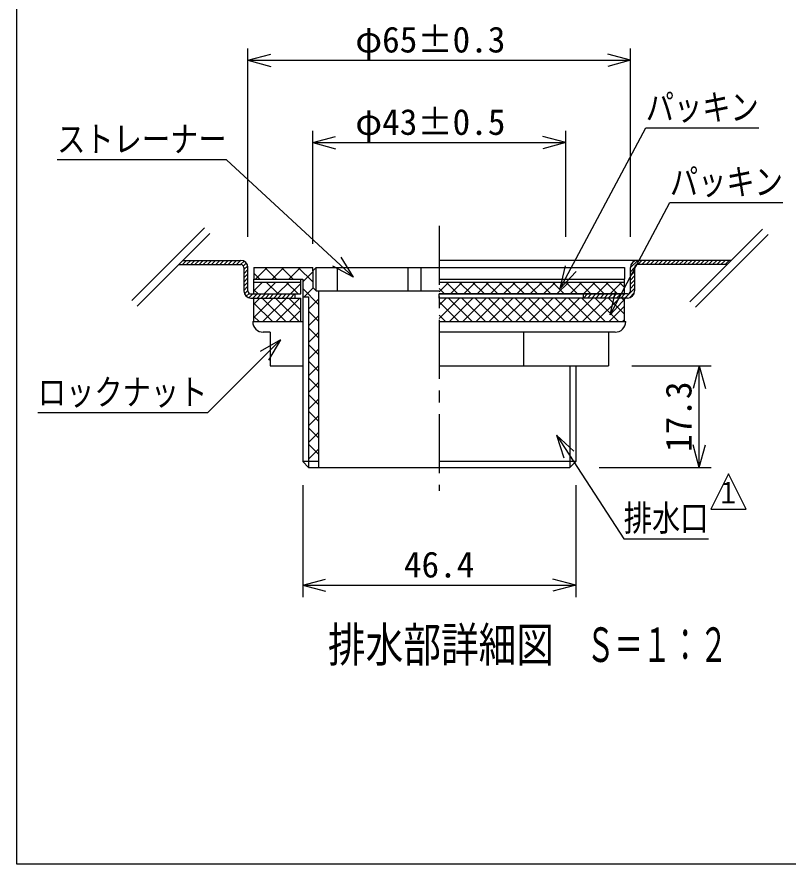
# Model space of a CAD drawing. Units: millimetres, scale not verified, with parts at other scales. Extents: x -819 to 819, y -558 to 522.
# Drawn here: x -819 to -425.8, y -558 to -126.2 of the extents above; entities that cross this region are included whole.
import ezdxf
from ezdxf.enums import TextEntityAlignment as Align

# ---------------------------------------------------------------- set-up
doc = ezdxf.new("R2010")
doc.units = ezdxf.units.MM
doc.header["$LTSCALE"] = 6
doc.linetypes.add('CHAIN1', pattern=[8, 5, -1, 1, -1])
for name, color, linetype in [('0-7_枠細線', 5, 'Continuous'), ('0-8_枠中線', 5, 'Continuous'), ('1-2_極細2', 2, 'Continuous'), ('1-3_細線2', 4, 'Continuous'), ('1-5_寸法2', 7, 'Continuous')]:
    doc.layers.add(name, color=color, linetype=linetype)
doc.styles.add('ＭＳ ゴシック', font='')
doc.styles.get('ＭＳ ゴシック').set_extended_font_data('MS Gothic')

msp = doc.modelspace()

# ---------------------------------------------------------------- linework, layer by layer
at = {"layer": '0-7_枠細線'}
for p, q in [((-456.221, -359.136), (-465.221, -377.136)), ((-447.221, -377.136), (-456.221, -359.136)), ((-465.221, -377.136), (-447.221, -377.136))]:
    msp.add_line(p, q, dxfattribs=at)
at = {"layer": '0-8_枠中線'}
msp.add_lwpolyline([(-819, -558), (-819, 522), (819, 522), (819, -558)], close=True, dxfattribs=at)
at = {"layer": '1-2_極細2', "linetype": 'CHAIN1'}
msp.add_line((-603.708, -232.664), (-603.708, -367.672), dxfattribs=at)
at = {"layer": '1-2_極細2'}
for p, q in [((-723.407, -233.686), (-760.447, -270.726)), ((-720.579, -236.514), (-757.619, -273.554)), ((-438.887, -234.341), (-475.927, -271.382)), ((-436.058, -237.17), (-473.098, -274.21)), ((-734.632, -252.372), (-732.532, -250.272)), ((-734.337, -250.272), (-704.808, -250.272)), ((-732.511, -252.372), (-730.411, -250.272)), ((-730.39, -252.372), (-728.29, -250.272)), ((-728.268, -252.372), (-726.168, -250.272)), ((-726.147, -252.372), (-724.047, -250.272)), ((-724.026, -252.372), (-721.926, -250.272)), ((-721.905, -252.372), (-719.805, -250.272)), ((-719.783, -252.372), (-717.683, -250.272)), ((-717.662, -252.372), (-715.562, -250.272)), ((-715.541, -252.372), (-713.441, -250.272)), ((-713.419, -252.372), (-711.319, -250.272)), ((-711.298, -252.372), (-709.198, -250.272)), ((-709.177, -252.372), (-707.077, -250.272)), ((-707.055, -252.372), (-704.955, -250.272)), ((-454.818, -250.272), (-603.708, -250.272)), ((-506.208, -253.958), (-502.523, -250.272)), ((-502.502, -252.372), (-500.402, -250.272)), ((-500.381, -252.372), (-498.281, -250.272)), ((-498.259, -252.372), (-496.159, -250.272)), ((-496.138, -252.372), (-494.038, -250.272)), ((-494.017, -252.372), (-491.917, -250.272)), ((-491.895, -252.372), (-489.795, -250.272)), ((-489.774, -252.372), (-487.674, -250.272)), ((-487.653, -252.372), (-485.553, -250.272)), ((-485.531, -252.372), (-483.431, -250.272)), ((-483.41, -252.372), (-481.31, -250.272)), ((-481.289, -252.372), (-479.189, -250.272)), ((-479.167, -252.372), (-477.067, -250.272)), ((-477.046, -252.372), (-474.946, -250.272)), ((-474.925, -252.372), (-472.825, -250.272)), ((-472.803, -252.372), (-470.703, -250.272)), ((-470.682, -252.372), (-468.582, -250.272)), ((-468.561, -252.372), (-466.461, -250.272)), ((-466.439, -252.372), (-464.339, -250.272)), ((-464.318, -252.372), (-462.218, -250.272)), ((-462.197, -252.372), (-460.097, -250.272)), ((-460.075, -252.372), (-457.975, -250.272)), ((-457.954, -252.372), (-455.854, -250.272)), ((-736.437, -252.372), (-704.808, -252.372)), ((-704.934, -252.372), (-703.209, -250.647)), ((-703.529, -253.089), (-702.027, -251.587)), ((-703.308, -254.99), (-701.316, -252.997)), ((-703.308, -253.872), (-703.308, -265.872)), ((-701.208, -265.872), (-701.208, -253.872)), ((-697.416, -259.872), (-691.416, -253.872)), ((-692.594, -253.872), (-686.594, -259.872)), ((-688.931, -259.872), (-682.931, -253.872)), ((-684.109, -253.872), (-678.109, -259.872)), ((-680.445, -259.872), (-674.445, -253.872)), ((-675.623, -253.872), (-668.208, -261.287)), ((-506.208, -265.872), (-506.208, -253.872)), ((-506.208, -256.079), (-504.108, -253.979)), ((-504.108, -253.872), (-504.108, -265.872)), ((-456.918, -252.372), (-502.608, -252.372)), ((-703.308, -257.111), (-701.208, -255.011)), ((-703.308, -259.232), (-701.208, -257.132)), ((-698.208, -256.743), (-695.079, -259.872)), ((-673.308, -261.221), (-668.208, -256.121)), ((-506.208, -258.2), (-504.108, -256.1)), ((-506.208, -260.322), (-504.108, -258.222)), ((-703.308, -261.353), (-701.208, -259.253)), ((-703.308, -263.475), (-701.208, -261.375)), ((-698.208, -265.756), (-693.825, -261.372)), ((-693.037, -267.372), (-687.037, -261.372)), ((-691.882, -261.372), (-685.882, -267.372)), ((-686.248, -267.372), (-680.248, -261.372)), ((-681.7, -261.372), (-675.7, -267.372)), ((-679.46, -267.372), (-674.208, -262.121)), ((-603.708, -266.291), (-598.79, -261.372)), ((-600.241, -261.372), (-594.241, -267.372)), ((-598.001, -267.372), (-592.001, -261.372)), ((-593.453, -261.372), (-587.453, -267.372)), ((-591.213, -267.372), (-585.213, -261.372)), ((-586.665, -261.372), (-580.665, -267.372)), ((-584.425, -267.372), (-578.425, -261.372)), ((-579.876, -261.372), (-573.876, -267.372)), ((-577.637, -267.372), (-571.637, -261.372)), ((-573.088, -261.372), (-567.088, -267.372)), ((-570.849, -267.372), (-564.849, -261.372)), ((-566.3, -261.372), (-560.3, -267.372)), ((-564.06, -267.372), (-558.06, -261.372)), ((-559.512, -261.372), (-553.512, -267.372)), ((-557.272, -267.372), (-551.272, -261.372)), ((-552.724, -261.372), (-546.724, -267.372)), ((-550.484, -267.372), (-544.484, -261.372)), ((-545.935, -261.372), (-539.935, -267.372)), ((-543.696, -267.372), (-537.696, -261.372)), ((-539.147, -261.372), (-533.147, -267.372)), ((-536.907, -267.372), (-530.907, -261.372)), ((-532.359, -261.372), (-526.359, -267.372)), ((-530.119, -267.372), (-524.119, -261.372)), ((-525.571, -261.372), (-519.571, -267.372)), ((-523.331, -267.372), (-517.331, -261.372)), ((-518.782, -261.372), (-512.782, -267.372)), ((-516.543, -267.372), (-510.543, -261.372)), ((-511.994, -261.372), (-509.208, -264.158)), ((-506.208, -262.443), (-504.108, -260.343)), ((-506.208, -264.564), (-504.108, -262.464)), ((-703.308, -265.596), (-701.208, -263.496)), ((-702.976, -267.385), (-701.208, -265.617)), ((-702.064, -268.595), (-700.57, -267.1)), ((-700.686, -269.337), (-698.721, -267.372)), ((-699.708, -267.372), (-677.208, -267.372)), ((-698.699, -269.472), (-696.599, -267.372)), ((-698.208, -265.228), (-696.064, -267.372)), ((-696.578, -269.472), (-694.478, -267.372)), ((-694.457, -269.472), (-692.357, -267.372)), ((-692.335, -269.472), (-690.235, -267.372)), ((-690.214, -269.472), (-688.114, -267.372)), ((-688.093, -269.472), (-685.993, -267.372)), ((-685.972, -269.472), (-683.872, -267.372)), ((-683.85, -269.472), (-681.75, -267.372)), ((-681.729, -269.472), (-679.629, -267.372)), ((-679.608, -269.472), (-677.508, -267.372)), ((-673.308, -264.673), (-665.208, -272.773)), ((-672.475, -268.872), (-667.942, -264.339)), ((-603.708, -264.693), (-601.029, -267.372)), ((-507.708, -267.372), (-603.708, -267.372)), ((-530.208, -269.472), (-530.208, -267.372)), ((-530.208, -269.472), (-528.108, -267.372)), ((-528.087, -269.472), (-525.987, -267.372)), ((-525.966, -269.472), (-523.866, -267.372)), ((-523.844, -269.472), (-521.744, -267.372)), ((-521.723, -269.472), (-519.623, -267.372)), ((-519.602, -269.472), (-517.502, -267.372)), ((-517.481, -269.472), (-515.381, -267.372)), ((-515.359, -269.472), (-513.259, -267.372)), ((-513.238, -269.472), (-511.138, -267.372)), ((-511.117, -269.472), (-509.017, -267.372)), ((-509.754, -267.372), (-509.208, -266.826)), ((-508.995, -269.472), (-504.108, -264.586)), ((-506.742, -269.34), (-504.241, -266.839)), ((-698.208, -279.333), (-688.348, -269.472)), ((-698.208, -272.544), (-695.137, -269.472)), ((-698.208, -272.017), (-688.753, -281.472)), ((-693.964, -269.472), (-681.964, -281.472)), ((-693.56, -281.472), (-681.56, -269.472)), ((-687.176, -269.472), (-675.176, -281.472)), ((-686.772, -281.472), (-674.772, -269.472)), ((-680.388, -269.472), (-674.208, -275.652)), ((-677.486, -269.472), (-677.208, -269.195)), ((-670.308, -275.191), (-665.208, -270.091)), ((-603.708, -279.868), (-593.313, -269.472)), ((-603.708, -273.079), (-600.101, -269.472)), ((-603.708, -271.482), (-593.718, -281.472)), ((-598.929, -269.472), (-586.929, -281.472)), ((-598.525, -281.472), (-586.525, -269.472)), ((-592.141, -269.472), (-580.141, -281.472)), ((-591.737, -281.472), (-579.737, -269.472)), ((-585.353, -269.472), (-573.353, -281.472)), ((-584.949, -281.472), (-572.949, -269.472)), ((-578.565, -269.472), (-566.565, -281.472)), ((-578.16, -281.472), (-566.16, -269.472)), ((-571.776, -269.472), (-559.776, -281.472)), ((-571.372, -281.472), (-559.372, -269.472)), ((-564.988, -269.472), (-552.988, -281.472)), ((-564.584, -281.472), (-552.584, -269.472)), ((-558.2, -269.472), (-546.2, -281.472)), ((-557.796, -281.472), (-545.796, -269.472)), ((-551.412, -269.472), (-539.412, -281.472)), ((-551.007, -281.472), (-539.007, -269.472)), ((-544.624, -269.472), (-532.624, -281.472)), ((-544.219, -281.472), (-532.219, -269.472)), ((-537.835, -269.472), (-525.835, -281.472)), ((-537.431, -281.472), (-525.431, -269.472)), ((-531.047, -269.472), (-519.047, -281.472)), ((-530.643, -281.472), (-518.643, -269.472)), ((-524.259, -269.472), (-512.259, -281.472)), ((-523.854, -281.472), (-511.854, -269.472)), ((-517.471, -269.472), (-509.208, -277.735)), ((-510.682, -269.472), (-509.208, -270.946)), ((-679.984, -281.472), (-674.208, -275.697)), ((-670.308, -276.158), (-665.208, -281.258)), ((-517.066, -281.472), (-509.208, -273.615)), ((-698.208, -278.805), (-695.541, -281.472)), ((-670.308, -283.677), (-665.208, -278.577)), ((-603.708, -278.27), (-600.506, -281.472)), ((-510.278, -281.472), (-509.208, -280.403)), ((-670.308, -284.643), (-665.208, -289.743)), ((-670.308, -292.162), (-665.208, -287.062)), ((-670.308, -293.128), (-665.208, -298.228)), ((-670.308, -300.647), (-665.208, -295.547)), ((-670.308, -301.614), (-665.208, -306.714)), ((-670.308, -309.132), (-665.208, -304.032)), ((-670.308, -310.099), (-665.208, -315.199)), ((-670.308, -317.618), (-665.208, -312.518)), ((-670.308, -318.584), (-665.208, -323.684)), ((-670.308, -326.103), (-665.208, -321.003)), ((-670.308, -327.07), (-665.208, -332.17)), ((-670.308, -334.588), (-665.208, -329.488)), ((-670.308, -335.555), (-665.208, -340.655)), ((-670.308, -343.074), (-665.208, -337.974)), ((-670.308, -344.04), (-665.208, -349.14)), ((-670.308, -351.559), (-665.208, -346.459)), ((-670.308, -352.525), (-669.961, -352.872))]:
    msp.add_line(p, q, dxfattribs=at)
for points in [[(-699.708, -269.472), (-677.208, -269.472), (-677.208, -267.372)], [(-507.708, -269.472), (-603.708, -269.472), (-603.708, -267.372)]]:
    msp.add_lwpolyline(points, dxfattribs=at)
for centre, radius, start, end in [((-704.808, -253.872), 3.6, 0, 90), ((-502.608, -253.872), 3.6, 90, 180), ((-704.808, -253.872), 1.5, 0, 90), ((-502.608, -253.872), 1.5, 90, 180), ((-699.708, -265.872), 3.6, 180, 270), ((-699.708, -265.872), 1.5, 180, 270), ((-507.708, -265.872), 1.5, 270, 360), ((-507.708, -265.872), 3.6, 270, 360)]:
    msp.add_arc(centre, radius, start, end, dxfattribs=at)
at = {"layer": '1-3_細線2'}
for p, q in [((-698.208, -253.872), (-668.208, -253.872)), ((-698.208, -253.872), (-698.208, -259.872)), ((-668.208, -255.672), (-668.208, -253.872)), ((-666.408, -253.872), (-668.208, -255.672)), ((-666.408, -265.872), (-666.408, -253.872)), ((-666.408, -253.872), (-603.708, -253.872)), ((-655.758, -253.872), (-655.758, -265.872)), ((-619.758, -253.872), (-619.758, -265.872)), ((-613.008, -253.872), (-613.008, -265.872)), ((-603.708, -253.872), (-509.208, -253.872)), ((-509.208, -253.872), (-509.208, -259.872)), ((-668.208, -255.672), (-668.208, -264.072)), ((-698.208, -259.872), (-673.308, -259.872)), ((-698.208, -261.372), (-698.208, -259.872)), ((-698.208, -267.372), (-698.208, -261.372)), ((-674.208, -267.372), (-674.208, -261.372)), ((-673.308, -259.872), (-673.308, -352.872)), ((-603.708, -259.872), (-509.208, -259.872)), ((-603.708, -261.372), (-509.208, -261.372)), ((-509.208, -261.372), (-509.208, -259.872)), ((-509.208, -267.372), (-509.208, -261.372)), ((-698.208, -267.372), (-674.208, -267.372)), ((-666.408, -265.872), (-668.208, -264.072)), ((-666.408, -265.872), (-603.708, -265.872)), ((-603.708, -267.372), (-509.208, -267.372)), ((-698.208, -269.472), (-674.208, -269.472)), ((-698.208, -281.472), (-698.208, -269.472)), ((-674.208, -281.472), (-674.208, -269.472)), ((-509.208, -281.472), (-509.208, -269.472)), ((-698.808, -281.472), (-673.308, -281.472)), ((-698.208, -281.472), (-673.308, -281.472)), ((-603.708, -281.472), (-508.608, -281.472)), ((-689.958, -286.872), (-693.408, -286.872)), ((-689.958, -286.872), (-689.958, -303.972)), ((-514.008, -286.872), (-603.708, -286.872)), ((-560.583, -303.972), (-560.583, -286.872)), ((-517.458, -286.872), (-517.458, -303.972)), ((-689.958, -303.972), (-673.308, -303.972)), ((-603.708, -303.972), (-517.458, -303.972)), ((-537.108, -303.972), (-537.108, -355.872)), ((-534.108, -303.972), (-534.108, -352.872)), ((-665.208, -352.872), (-673.308, -352.872)), ((-670.308, -355.872), (-673.308, -352.872)), ((-534.108, -352.872), (-603.708, -352.872)), ((-537.108, -355.872), (-534.108, -352.872)), ((-670.308, -355.872), (-603.708, -355.872)), ((-603.708, -355.872), (-537.108, -355.872))]:
    msp.add_line(p, q, dxfattribs=at)
for points in [[(-698.208, -261.372), (-674.208, -261.372), (-674.208, -259.872)], [(-666.408, -265.872), (-665.208, -265.872), (-665.208, -355.872)], [(-673.308, -268.872), (-670.308, -268.872), (-670.308, -355.872)]]:
    msp.add_lwpolyline(points, dxfattribs=at)
for centre, start, end in [((-693.408, -281.472), 180, 270), ((-514.008, -281.472), 270, 360)]:
    msp.add_arc(centre, 5.4, start, end, dxfattribs=at)
at = {"layer": '1-5_寸法2'}
for p, q in [((-701.208, -238.272), (-701.208, -142.272)), ((-506.208, -238.272), (-506.208, -142.272)), ((-701.208, -148.272), (-689.617, -145.167)), ((-506.208, -148.272), (-517.8, -145.167)), ((-701.208, -148.272), (-689.617, -151.378)), ((-701.208, -148.272), (-506.208, -148.272)), ((-506.208, -148.272), (-517.8, -151.378)), ((-668.208, -241.872), (-668.208, -184.272)), ((-539.208, -238.272), (-539.208, -184.272)), ((-668.208, -190.272), (-656.617, -187.167)), ((-539.208, -190.272), (-550.8, -187.167)), ((-668.208, -190.272), (-656.617, -193.378)), ((-668.208, -190.272), (-539.208, -190.272)), ((-539.208, -190.272), (-550.8, -193.378)), ((-647.339, -258.817), (-653.747, -248.671)), ((-647.339, -258.817), (-657.961, -253.235)), ((-542.065, -264.672), (-539.354, -252.983)), ((-542.065, -264.672), (-533.872, -255.905)), ((-516.62, -278.045), (-513.908, -266.355)), ((-516.62, -278.045), (-508.427, -269.277)), ((-684.671, -290.751), (-695.063, -296.751)), ((-684.671, -290.751), (-690.671, -301.143)), ((-505.458, -303.972), (-465.108, -303.972)), ((-471.108, -303.972), (-474.214, -315.564)), ((-471.108, -303.972), (-468.003, -315.564)), ((-471.108, -355.872), (-471.108, -303.972)), ((-543.945, -339.435), (-535.022, -347.459)), ((-543.945, -339.435), (-540.229, -350.846)), ((-471.108, -355.872), (-474.214, -344.281)), ((-471.108, -355.872), (-468.003, -344.281)), ((-522.108, -355.872), (-465.108, -355.872)), ((-673.308, -364.882), (-673.308, -421.872)), ((-534.108, -364.882), (-534.108, -421.872)), ((-673.308, -415.872), (-661.717, -412.767)), ((-534.108, -415.872), (-545.7, -412.767)), ((-673.308, -415.872), (-661.717, -418.978)), ((-673.308, -415.872), (-534.108, -415.872)), ((-534.108, -415.872), (-545.7, -418.978))]:
    msp.add_line(p, q, dxfattribs=at)
for points in [[(-542.065, -264.672), (-498.401, -182.755), (-440.801, -182.755)], [(-647.339, -258.817), (-712.12, -198.993), (-798.52, -198.993)], [(-516.62, -278.045), (-486.097, -220.782), (-428.497, -220.782)], [(-684.671, -290.751), (-721.928, -328.008), (-808.328, -328.008)], [(-543.945, -339.435), (-509.634, -392.192), (-466.434, -392.192)]]:
    msp.add_lwpolyline(points, dxfattribs=at)

# ---------------------------------------------------------------- texts
at = {"layer": '0-7_枠細線', "style": 'ＭＳ ゴシック'}
for s, height, width, p in [('１', 11, 0.8, (-462.382, -377.504)), ('排水部詳細図', 17.6, 0.8, (-660.425, -460.248)), ('Ｓ＝１：２', 17.6, 0.6, (-528.698, -460.248))]:
    msp.add_text(s, height=height, dxfattribs=dict(at, width=width)).set_placement(p, align=Align.BOTTOM_LEFT)
at = {"layer": '1-5_寸法2', "style": 'ＭＳ ゴシック'}
for s, p in [('φ65±0.3', (-646.458, -148.272)), ('φ43±0.5', (-646.458, -190.272)), ('46.4', (-621.708, -415.872))]:
    msp.add_text(s, height=13.2, dxfattribs=at).set_placement(p, align=Align.BOTTOM_LEFT)
at = {"layer": '1-5_寸法2', "style": 'ＭＳ ゴシック', "width": 0.8}
for s, p in [('パッキン', (-498.401, -182.755)), ('ストレーナー', (-798.52, -198.993)), ('パッキン', (-486.097, -220.782)), ('ロックナット', (-808.328, -328.008)), ('排水口', (-509.634, -392.192))]:
    msp.add_text(s, height=13.2, dxfattribs=at).set_placement(p, align=Align.BOTTOM_LEFT)
at = {"layer": '1-5_寸法2', "style": 'ＭＳ ゴシック'}
msp.add_text('17.3', height=13.2, rotation=90, dxfattribs=at).set_placement((-471.108, -347.922), align=Align.BOTTOM_LEFT)

doc.saveas('drawing.dxf')
